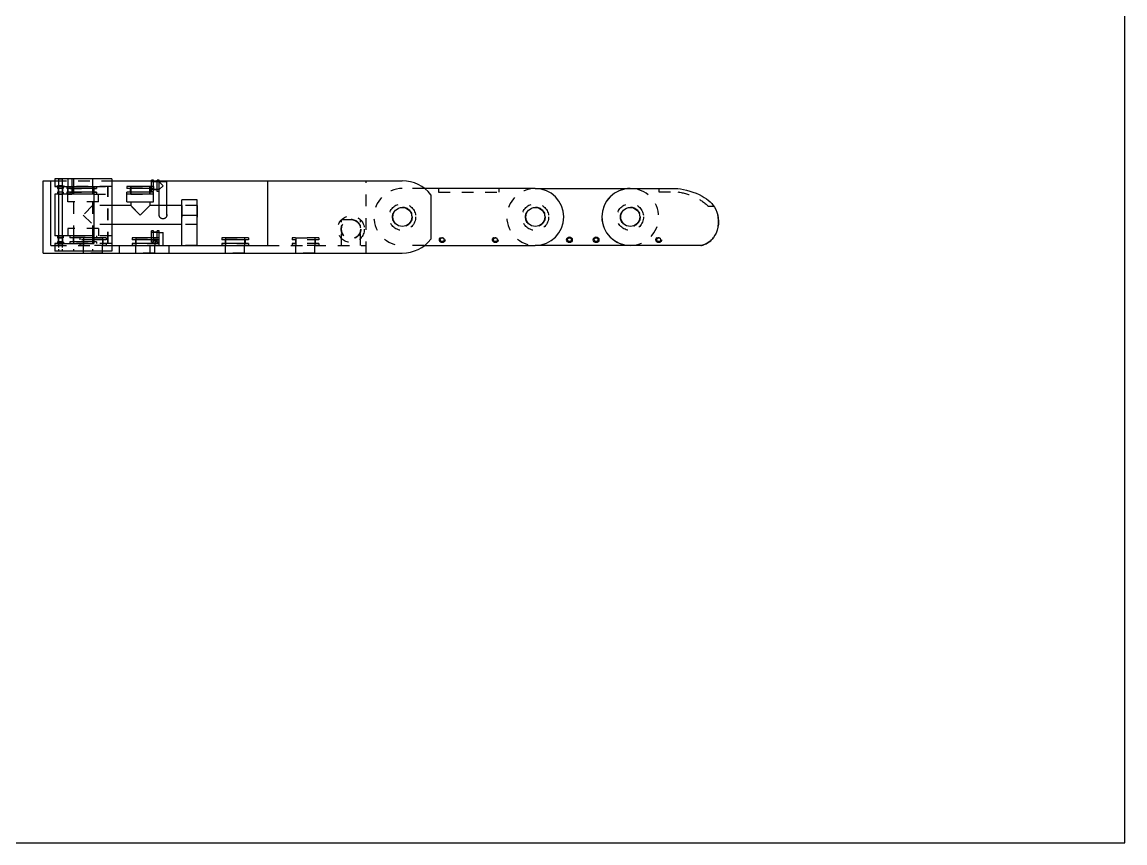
# Model space of a CAD drawing. Header units: inches. Extents: x 0 to 22, y 0 to 17.
# Drawn here: x 10.57 to 22, y 0 to 8.5 of the extents above; entities that cross this region are included whole.
import ezdxf

# ---------------------------------------------------------------- set-up
doc = ezdxf.new("R2010")
doc.units = ezdxf.units.IN
doc.header["$LTSCALE"] = 1.21
doc.header["$MEASUREMENT"] = 0
doc.linetypes.add('HIDDEN', pattern=[0.2, 0.1, -0.1])
doc.layers.get('0').update_dxf_attribs({"linetype": 'CONTINUOUS'})
doc.layers.add('02___PRT_ALL_AXES', color=7, linetype='CONTINUOUS')
doc.layers.add('DEFAULT_2', color=8, linetype='HIDDEN')

msp = doc.modelspace()

# ---------------------------------------------------------------- linework, layer by layer
at = {"color": 7, "linetype": 'Continuous'}
for p, q in [((22, 0), (22, 17)), ((11.5, 6.876), (10.91, 6.876)), ((11.5, 6.876), (11.5, 6.128)), ((11.933, 6.797), (11.933, 6.864)), ((11.973, 6.746), (11.973, 6.864)), ((10.791, 6.108), (10.791, 6.856)), ((10.791, 6.856), (10.91, 6.856)), ((10.87, 6.187), (10.87, 6.856)), ((10.998, 6.777), (10.939, 6.777)), ((11.314, 6.777), (11.036, 6.777)), ((11.5, 6.856), (11.913, 6.856)), ((11.933, 6.777), (11.658, 6.777)), ((11.933, 6.856), (11.973, 6.856)), ((11.973, 6.848), (11.933, 6.848)), ((11.933, 6.746), (11.933, 6.777)), ((11.973, 6.762), (11.933, 6.762)), ((11.992, 6.856), (14.512, 6.856)), ((13.116, 6.856), (13.116, 6.187)), ((15.89, 6.777), (14.739, 6.777)), ((16.874, 6.777), (17.366, 6.777)), ((12.228, 6.187), (12.228, 6.659)), ((12.386, 6.659), (12.228, 6.659)), ((12.386, 6.187), (12.386, 6.659)), ((14.807, 6.712), (14.807, 6.253)), ((12.228, 6.502), (12.386, 6.502)), ((11.933, 6.222), (11.933, 6.34)), ((11.973, 6.325), (11.933, 6.325)), ((11.973, 6.222), (11.973, 6.34)), ((11.992, 6.321), (12.032, 6.321)), ((12.032, 6.187), (12.032, 6.321)), ((10.87, 6.187), (10.91, 6.187)), ((10.998, 6.266), (10.939, 6.266)), ((11.314, 6.266), (11.067, 6.266)), ((11.314, 6.246), (11.307, 6.246)), ((11.5, 6.187), (13.116, 6.187)), ((11.579, 6.187), (11.579, 6.108)), ((11.913, 6.246), (11.713, 6.246)), ((11.973, 6.238), (11.933, 6.238)), ((11.992, 6.187), (11.992, 6.237)), ((12.917, 6.246), (12.642, 6.246)), ((14.739, 6.187), (15.89, 6.187)), ((17.607, 6.187), (16.874, 6.187)), ((10.791, 6.108), (14.512, 6.108)), ((11.5, 6.128), (10.91, 6.128)), ((0, 0), (22, 0))]:
    msp.add_line(p, q, dxfattribs=at)
for centre, radius in [((15.89, 6.482), 0.0984), ((16.874, 6.482), 0.0984), ((14.925, 6.246), 0.0197), ((15.476, 6.246), 0.0197), ((17.169, 6.246), 0.0197)]:
    msp.add_circle(centre, radius, dxfattribs=at)
for centre, radius, start, end in [((14.512, 6.482), 0.374, 37.8636, 90), ((15.89, 6.482), 0.295, 270, 90), ((16.874, 6.482), 0.295, 90, 270), ((14.512, 6.482), 0.374, 270, 322.1364)]:
    msp.add_arc(centre, radius, start, end, dxfattribs=at)
msp.add_open_spline([(17.366, 6.777), (17.442, 6.767), (17.609, 6.724), (17.795, 6.563), (17.799, 6.313), (17.683, 6.201), (17.607, 6.187)], degree=3, knots=[0, 0, 0, 0, 0.292041, 0.50707, 0.777281, 1, 1, 1, 1], dxfattribs=at)
at = {"layer": '02___PRT_ALL_AXES', "color": 7, "linetype": 'Continuous'}
for p, q in [((10.91, 6.876), (10.91, 6.797)), ((11.913, 6.797), (11.913, 6.864)), ((11.933, 6.864), (11.913, 6.864)), ((11.992, 6.864), (11.973, 6.864)), ((11.992, 6.6), (11.992, 6.864)), ((10.91, 6.797), (11.314, 6.797)), ((10.939, 6.797), (10.939, 6.777)), ((10.947, 6.777), (10.947, 6.738)), ((10.99, 6.777), (10.99, 6.738)), ((10.99, 6.777), (10.99, 6.738)), ((10.998, 6.797), (10.998, 6.777)), ((10.998, 6.797), (10.998, 6.777)), ((11.036, 6.797), (11.036, 6.777)), ((11.044, 6.777), (11.044, 6.738)), ((11.067, 6.797), (11.067, 6.777)), ((11.088, 6.777), (11.088, 6.738)), ((11.102, 6.777), (11.102, 6.738)), ((11.307, 6.777), (11.307, 6.738)), ((11.314, 6.797), (11.314, 6.207)), ((11.658, 6.797), (11.658, 6.777)), ((11.933, 6.797), (11.658, 6.797)), ((11.693, 6.777), (11.693, 6.738)), ((11.898, 6.777), (11.898, 6.738)), ((11.913, 6.746), (11.913, 6.777)), ((11.933, 6.746), (11.913, 6.746)), ((11.933, 6.797), (11.933, 6.777)), ((11.992, 6.746), (11.973, 6.746)), ((12.071, 6.844), (11.992, 6.844)), ((12.032, 6.805), (11.992, 6.844)), ((11.992, 6.766), (12.032, 6.805)), ((12.071, 6.6), (12.071, 6.844)), ((15.89, 6.777), (16.874, 6.777)), ((10.91, 6.718), (10.91, 6.285)), ((11.314, 6.718), (10.91, 6.718)), ((10.939, 6.738), (10.939, 6.718)), ((10.998, 6.738), (10.939, 6.738)), ((10.949, 6.718), (10.949, 6.285)), ((10.988, 6.718), (10.988, 6.285)), ((10.998, 6.738), (10.998, 6.718)), ((10.998, 6.738), (10.998, 6.718)), ((11.036, 6.738), (11.036, 6.718)), ((11.314, 6.738), (11.036, 6.738)), ((11.067, 6.738), (11.067, 6.718)), ((11.658, 6.64), (11.658, 6.738)), ((11.933, 6.738), (11.658, 6.738)), ((11.933, 6.718), (11.658, 6.718)), ((11.658, 6.64), (11.933, 6.64)), ((11.697, 6.64), (11.697, 6.6)), ((11.894, 6.64), (11.894, 6.6)), ((11.933, 6.64), (11.933, 6.738)), ((11.697, 6.6), (11.5, 6.6)), ((11.697, 6.6), (11.795, 6.502)), ((11.795, 6.502), (11.894, 6.6)), ((12.228, 6.6), (11.894, 6.6)), ((12.228, 6.403), (11.5, 6.403)), ((11.913, 6.222), (11.913, 6.34)), ((11.933, 6.34), (11.913, 6.34)), ((11.992, 6.34), (11.973, 6.34)), ((11.992, 6.237), (11.992, 6.34)), ((11.314, 6.285), (10.91, 6.285)), ((10.91, 6.207), (10.91, 6.128)), ((10.91, 6.207), (11.314, 6.207)), ((10.939, 6.285), (10.939, 6.266)), ((10.939, 6.226), (10.939, 6.207)), ((10.998, 6.226), (10.939, 6.226)), ((10.947, 6.266), (10.947, 6.226)), ((10.99, 6.266), (10.99, 6.226)), ((10.99, 6.266), (10.99, 6.226)), ((10.998, 6.285), (10.998, 6.266)), ((10.998, 6.285), (10.998, 6.266)), ((10.998, 6.226), (10.998, 6.207)), ((10.998, 6.226), (10.998, 6.207)), ((11.067, 6.285), (11.067, 6.266)), ((11.067, 6.226), (11.067, 6.207)), ((11.314, 6.226), (11.067, 6.226)), ((11.102, 6.266), (11.102, 6.226)), ((11.307, 6.266), (11.307, 6.226)), ((11.713, 6.266), (11.713, 6.246)), ((11.913, 6.266), (11.713, 6.266)), ((11.713, 6.207), (11.713, 6.187)), ((11.988, 6.207), (11.713, 6.207)), ((11.748, 6.246), (11.748, 6.207)), ((11.933, 6.222), (11.913, 6.222)), ((11.953, 6.238), (11.953, 6.207)), ((11.992, 6.222), (11.973, 6.222)), ((11.988, 6.207), (11.988, 6.187)), ((12.642, 6.266), (12.642, 6.246)), ((12.917, 6.266), (12.642, 6.266)), ((12.642, 6.207), (12.642, 6.187)), ((12.917, 6.207), (12.642, 6.207)), ((12.677, 6.246), (12.677, 6.207)), ((12.882, 6.246), (12.882, 6.207)), ((12.917, 6.266), (12.917, 6.246)), ((12.917, 6.207), (12.917, 6.187)), ((16.874, 6.187), (15.89, 6.187))]:
    msp.add_line(p, q, dxfattribs=at)
at = {"layer": '02___PRT_ALL_AXES', "color": 8, "linetype": 'HIDDEN'}
for p, q in [((10.949, 6.876), (10.949, 6.718)), ((10.949, 6.876), (10.949, 6.128)), ((10.949, 6.876), (10.988, 6.876)), ((10.988, 6.876), (10.988, 6.718)), ((10.988, 6.876), (10.988, 6.128)), ((11.046, 6.876), (11.046, 6.718)), ((11.086, 6.876), (11.046, 6.876)), ((11.086, 6.876), (11.086, 6.718)), ((11.106, 6.876), (11.106, 6.128)), ((11.303, 6.876), (11.106, 6.876)), ((11.303, 6.876), (11.303, 6.128)), ((11.5, 6.876), (11.5, 6.797)), ((10.939, 6.805), (10.939, 6.777)), ((10.998, 6.805), (10.939, 6.805)), ((10.947, 6.777), (10.947, 6.738)), ((10.998, 6.805), (10.998, 6.797)), ((11.067, 6.777), (11.343, 6.777)), ((11.095, 6.797), (11.095, 6.777)), ((11.314, 6.797), (11.5, 6.797)), ((11.343, 6.797), (11.343, 6.777)), ((11.464, 6.207), (11.464, 6.797)), ((11.697, 6.718), (11.697, 6.797)), ((11.894, 6.718), (11.894, 6.797)), ((11.992, 6.844), (11.913, 6.844)), ((11.913, 6.777), (11.913, 6.797)), ((11.992, 6.766), (11.913, 6.766)), ((16.874, 6.777), (17.169, 6.777)), ((17.169, 6.777), (17.169, 6.741)), ((10.939, 6.738), (10.939, 6.718)), ((11.047, 6.64), (11.047, 6.718)), ((11.362, 6.64), (11.047, 6.64)), ((11.095, 6.738), (11.095, 6.718)), ((11.343, 6.738), (11.314, 6.738)), ((11.314, 6.718), (11.5, 6.718)), ((11.343, 6.738), (11.343, 6.718)), ((11.362, 6.64), (11.362, 6.718)), ((11.5, 6.718), (11.5, 6.285)), ((17.169, 6.741), (17.366, 6.741)), ((11.303, 6.6), (11.205, 6.502)), ((11.5, 6.6), (11.303, 6.6)), ((11.795, 6.502), (11.697, 6.6)), ((11.894, 6.6), (11.795, 6.502)), ((11.992, 6.502), (11.992, 6.6)), ((12.071, 6.502), (12.071, 6.6)), ((12.228, 6.6), (12.228, 6.403)), ((12.386, 6.6), (12.228, 6.6)), ((12.386, 6.6), (12.386, 6.403)), ((17.684, 6.592), (17.742, 6.592)), ((11.205, 6.502), (11.303, 6.403)), ((11.5, 6.403), (11.303, 6.403)), ((12.386, 6.403), (12.228, 6.403)), ((11.047, 6.364), (11.047, 6.285)), ((11.362, 6.364), (11.047, 6.364)), ((11.362, 6.364), (11.362, 6.285)), ((11.992, 6.321), (11.913, 6.321)), ((10.939, 6.285), (10.939, 6.266)), ((10.939, 6.266), (10.998, 6.266)), ((10.939, 6.226), (10.939, 6.199)), ((10.998, 6.199), (10.939, 6.199)), ((10.947, 6.266), (10.947, 6.226)), ((10.949, 6.285), (10.949, 6.128)), ((10.988, 6.285), (10.988, 6.128)), ((10.998, 6.207), (10.998, 6.199)), ((11.169, 6.266), (11.169, 6.246)), ((11.444, 6.266), (11.169, 6.266)), ((11.169, 6.207), (11.169, 6.187)), ((11.444, 6.187), (11.169, 6.187)), ((11.204, 6.246), (11.204, 6.207)), ((11.208, 6.108), (11.208, 6.187)), ((11.5, 6.285), (11.314, 6.285)), ((11.343, 6.226), (11.314, 6.226)), ((11.5, 6.207), (11.314, 6.207)), ((11.343, 6.285), (11.343, 6.266)), ((11.343, 6.226), (11.343, 6.207)), ((11.405, 6.108), (11.405, 6.187)), ((11.409, 6.246), (11.409, 6.207)), ((11.444, 6.266), (11.444, 6.246)), ((11.444, 6.207), (11.444, 6.187)), ((11.5, 6.207), (11.5, 6.128)), ((11.988, 6.187), (11.713, 6.187)), ((11.752, 6.108), (11.752, 6.187)), ((11.988, 6.266), (11.913, 6.266)), ((11.992, 6.242), (11.913, 6.242)), ((11.949, 6.108), (11.949, 6.187)), ((11.953, 6.246), (11.953, 6.238)), ((11.988, 6.266), (11.988, 6.246)), ((11.992, 6.222), (11.992, 6.237)), ((12.386, 6.187), (12.228, 6.187)), ((12.917, 6.187), (12.642, 6.187)), ((12.681, 6.108), (12.681, 6.187)), ((12.878, 6.108), (12.878, 6.187)), ((13.37, 6.266), (13.37, 6.246)), ((13.646, 6.266), (13.37, 6.266)), ((13.37, 6.207), (13.37, 6.187)), ((13.646, 6.207), (13.37, 6.207)), ((13.646, 6.187), (13.37, 6.187)), ((13.406, 6.246), (13.406, 6.207)), ((13.41, 6.108), (13.41, 6.187)), ((13.606, 6.108), (13.606, 6.187)), ((13.61, 6.246), (13.61, 6.207)), ((13.646, 6.266), (13.646, 6.246)), ((13.646, 6.207), (13.646, 6.187)), ((17.607, 6.187), (16.874, 6.187)), ((11.5, 6.128), (10.91, 6.128)), ((11.405, 6.108), (11.208, 6.108)), ((11.949, 6.108), (11.752, 6.108)), ((12.878, 6.108), (12.681, 6.108)), ((13.606, 6.108), (13.41, 6.108))]:
    msp.add_line(p, q, dxfattribs=at)
for centre, radius in [((12.032, 6.502), 0.0394), ((14.512, 6.482), 0.138), ((15.89, 6.482), 0.138), ((15.89, 6.482), 0.0984), ((16.874, 6.482), 0.138), ((13.98, 6.356), 0.138), ((13.98, 6.356), 0.0984), ((14.925, 6.246), 0.0295), ((15.476, 6.246), 0.0295), ((16.244, 6.246), 0.0197), ((16.52, 6.246), 0.0197), ((17.169, 6.246), 0.0295)]:
    msp.add_circle(centre, radius, dxfattribs=at)
at = {"layer": '02___PRT_ALL_AXES', "color": 7, "linetype": 'Continuous'}
for centre, radius in [((14.512, 6.482), 0.0984), ((16.874, 6.482), 0.0984), ((16.244, 6.246), 0.0295), ((16.52, 6.246), 0.0295), ((17.169, 6.246), 0.0197)]:
    msp.add_circle(centre, radius, dxfattribs=at)
at = {"layer": '02___PRT_ALL_AXES', "color": 8, "linetype": 'HIDDEN'}
for centre, radius, start, end in [((15.89, 6.482), 0.295, 90, 270), ((16.874, 6.482), 0.295, 90, 270), ((16.874, 6.482), 0.295, 270, 90), ((17.524, 6.442), 0.264, 34.1863, 34.5404), ((17.566, 6.401), 0.218, 280.6984, 290.0901)]:
    msp.add_arc(centre, radius, start, end, dxfattribs=at)
for points, knots in [([(17.366, 6.741), (17.428, 6.733), (17.542, 6.7), (17.64, 6.633), (17.684, 6.592)], [0, 0, 0, 0, 0.509145, 1, 1, 1, 1]), ([(17.641, 6.196), (17.699, 6.218), (17.799, 6.325), (17.796, 6.501), (17.749, 6.581), (17.743, 6.59)], [0, 0, 0, 0, 0.378774, 0.924379, 1, 1, 1, 1])]:
    msp.add_open_spline(points, degree=3, knots=knots, dxfattribs=at)
at = {"layer": 'DEFAULT_2', "color": 8, "linetype": 'HIDDEN'}
for p, q in [((10.91, 6.876), (10.91, 6.797)), ((10.91, 6.856), (11.5, 6.856)), ((11.5, 6.797), (10.91, 6.797)), ((10.949, 6.797), (10.949, 6.718)), ((10.949, 6.797), (10.949, 6.718)), ((10.988, 6.797), (10.988, 6.718)), ((10.988, 6.797), (10.988, 6.718)), ((11.046, 6.797), (11.046, 6.718)), ((11.086, 6.797), (11.086, 6.718)), ((11.106, 6.797), (11.106, 6.718)), ((11.303, 6.797), (11.303, 6.718)), ((11.343, 6.777), (11.314, 6.777)), ((11.461, 6.207), (11.461, 6.797)), ((11.697, 6.797), (11.697, 6.718)), ((11.697, 6.797), (11.894, 6.797)), ((11.894, 6.797), (11.894, 6.718)), ((11.913, 6.856), (11.933, 6.856)), ((11.933, 6.777), (11.933, 6.797)), ((11.973, 6.856), (11.992, 6.856)), ((14.138, 6.108), (14.138, 6.856)), ((14.739, 6.777), (14.512, 6.777)), ((14.886, 6.777), (14.886, 6.738)), ((15.516, 6.738), (15.516, 6.777)), ((10.949, 6.718), (10.988, 6.718)), ((11.046, 6.718), (11.086, 6.718)), ((11.067, 6.738), (11.343, 6.738)), ((11.303, 6.718), (11.106, 6.718)), ((11.697, 6.718), (11.894, 6.718)), ((14.886, 6.738), (15.516, 6.738)), ((13.882, 6.187), (13.882, 6.455)), ((13.882, 6.455), (14.079, 6.455)), ((14.079, 6.187), (14.079, 6.455)), ((10.91, 6.207), (10.91, 6.128)), ((11.5, 6.207), (10.91, 6.207)), ((10.91, 6.187), (11.5, 6.187)), ((10.939, 6.226), (10.998, 6.226)), ((10.949, 6.285), (10.949, 6.207)), ((10.949, 6.285), (10.949, 6.207)), ((10.949, 6.285), (10.988, 6.285)), ((10.988, 6.285), (10.988, 6.207)), ((10.988, 6.285), (10.988, 6.207)), ((11.106, 6.285), (11.106, 6.207)), ((11.106, 6.285), (11.303, 6.285)), ((11.307, 6.246), (11.169, 6.246)), ((11.208, 6.266), (11.208, 6.187)), ((11.303, 6.285), (11.303, 6.207)), ((11.314, 6.266), (11.405, 6.266)), ((11.444, 6.246), (11.314, 6.246)), ((11.405, 6.266), (11.405, 6.187)), ((11.752, 6.266), (11.752, 6.187)), ((11.752, 6.266), (11.949, 6.266)), ((11.894, 6.187), (11.894, 6.108)), ((11.988, 6.246), (11.913, 6.246)), ((11.949, 6.266), (11.949, 6.187)), ((11.992, 6.237), (11.992, 6.281)), ((12.091, 6.187), (12.091, 6.108)), ((12.681, 6.266), (12.681, 6.187)), ((12.681, 6.266), (12.878, 6.266)), ((12.878, 6.266), (12.878, 6.187)), ((13.116, 6.187), (14.138, 6.187)), ((13.646, 6.246), (13.37, 6.246)), ((13.41, 6.266), (13.41, 6.187)), ((13.41, 6.266), (13.606, 6.266)), ((13.606, 6.266), (13.606, 6.187)), ((14.739, 6.187), (14.512, 6.187))]:
    msp.add_line(p, q, dxfattribs=at)
for centre, radius in [((14.512, 6.482), 0.102), ((14.512, 6.482), 0.0984), ((15.89, 6.482), 0.102), ((16.874, 6.482), 0.102), ((13.98, 6.356), 0.102), ((13.98, 6.356), 0.0984), ((14.925, 6.246), 0.0217), ((15.476, 6.246), 0.0217), ((16.244, 6.246), 0.0217), ((16.244, 6.246), 0.0197), ((16.52, 6.246), 0.0217), ((16.52, 6.246), 0.0197), ((17.169, 6.246), 0.0217)]:
    msp.add_circle(centre, radius, dxfattribs=at)
msp.add_arc((14.512, 6.482), 0.295, 90, 270, dxfattribs=at)

doc.saveas('drawing.dxf')
